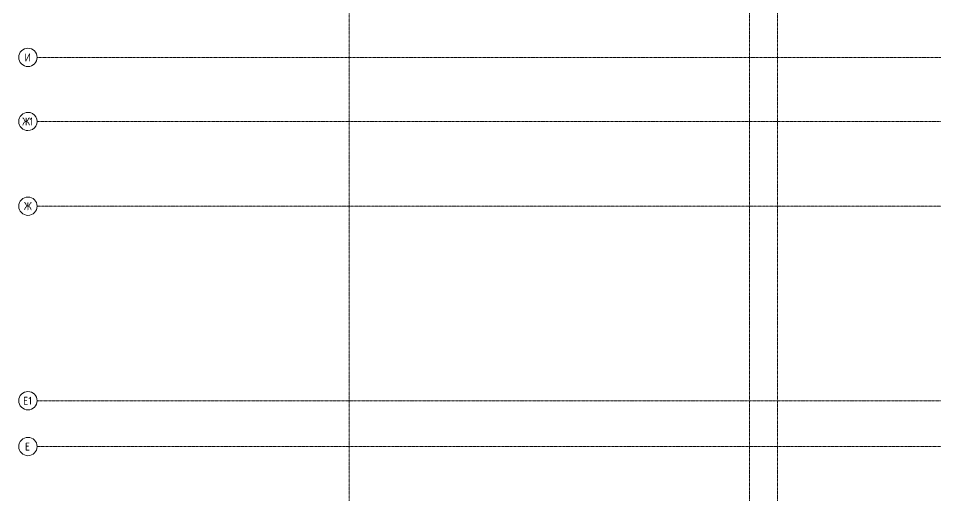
# Model space of a CAD drawing. Header units: millimetres. Extents: x -13853 to 411335, y -23261 to 161252.
# Drawn here: x -13853 to 26251, y 23239 to 44091 of the extents above; entities that cross this region are included whole.
import ezdxf

# ---------------------------------------------------------------- set-up
doc = ezdxf.new("R2010")
doc.units = ezdxf.units.MM
doc.linetypes.add('ADSK_Линия сетки', pattern=[21, 12, -3, 3, -3])
doc.layers.add('Оси', color=7, linetype='Continuous', lineweight=9)
doc.styles.add('GOST Common_2', font='GOST Common.ttf', dxfattribs={"width": 0.9, "height": 350})

# ---------------------------------------------------------------- blocks, each defined once
blk = doc.blocks.new('Ось сетки - D8-4846-001_Весь этаж')
at = {"layer": 'Оси', "lineweight": 18}
for start, end in [(360, 180), (180, 360)]:
    blk.add_arc((0, 0), 4, start, end, dxfattribs=at)

msp = doc.modelspace()

# ---------------------------------------------------------------- linework, layer by layer
at = {"layer": 'Оси', "linetype": 'ADSK_Линия сетки'}
for p, q in [((18116, 153732), (18116, -22443)), ((19336, 153732), (19336, -22443)), ((616, 147691), (616, -22443)), ((118410, 42385), (-13035, 42385)), ((105176, 39585), (-13035, 39585)), ((118043, 35885), (-13035, 35885)), ((155351, 27385), (-13035, 27385)), ((410517, 25385), (-13035, 25385))]:
    msp.add_line(p, q, dxfattribs=at)

# ---------------------------------------------------------------- block references
at = {"layer": 'Оси', "lineweight": 18, "xscale": 99.99999999999993, "yscale": 99.99999999999993, "zscale": 99.99999999999993}
for p, rotation in [((-13435, 42385), 89.99999999999982), ((-13435, 39585), 89.99999999999984), ((-13435, 35885), 89.99999999999982), ((-13435, 27385), 89.99999999999982), ((-13435, 25385), 89.99999999999982)]:
    msp.add_blockref('Ось сетки - D8-4846-001_Весь этаж', p, dxfattribs=dict(at, rotation=rotation))

# ---------------------------------------------------------------- texts
at = {"layer": 'Оси', "char_height": 350, "attachment_point": 1, "style": 'GOST Common_2'}
for s, insert, width in [('\\fGOST Common|b0|i0|c204|p34|;\\W.9;И', (-13577, 42558), 310.25), ('\\fGOST Common|b0|i0|c204|p34|;\\W.9;Ж', (-13687, 39758), 389.62), ('\\fGOST Common|b0|i0|c204|p34|;\\W.9;1', (-13366, 39758), 187.59), ('\\fGOST Common|b0|i0|c204|p34|;\\W.9;Ж', (-13610, 36058), 389.62), ('\\fGOST Common|b0|i0|c204|p34|;\\W.9;Е', (-13640, 27558), 274.18), ('\\fGOST Common|b0|i0|c204|p34|;\\W.9;1', (-13413, 27558), 187.59), ('\\fGOST Common|b0|i0|c204|p34|;\\W.9;Е', (-13562, 25558), 274.18)]:
    msp.add_mtext(s, dxfattribs=dict(at, insert=insert, width=width))

doc.saveas('drawing.dxf')
